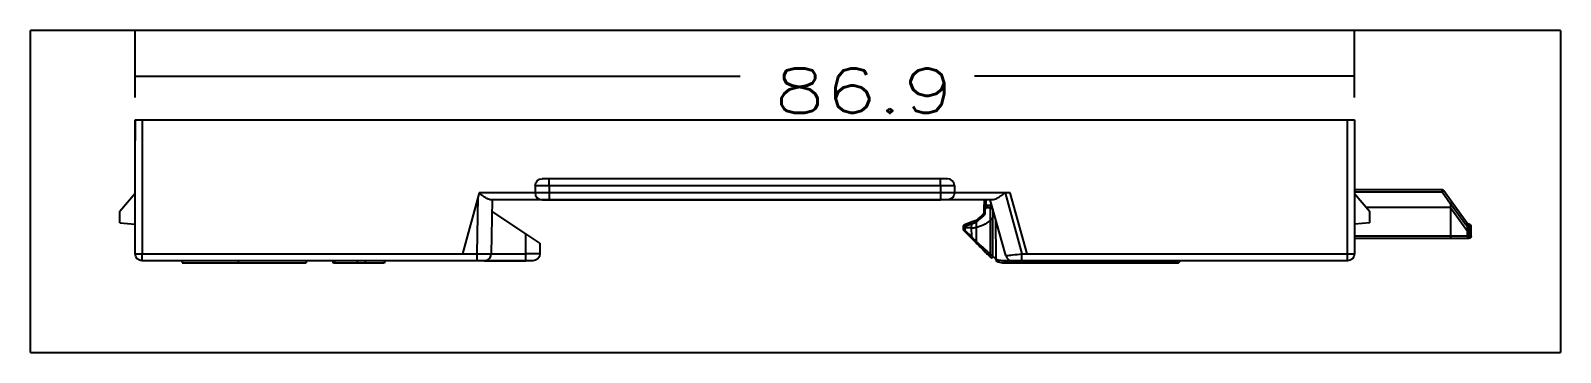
# Model space of a CAD drawing. Header units: inches. Extents: x 0 to 1189, y 0 to 841.
# Drawn here: x 964 to 1073, y 555.2 to 578.2 of the extents above; entities that cross this region are included whole.
import ezdxf

# ---------------------------------------------------------------- set-up
doc = ezdxf.new("R2010")
doc.units = ezdxf.units.IN
doc.header["$MEASUREMENT"] = 0
doc.layers.add('1', color=7, linetype='Continuous', true_color=0xffffff)
doc.styles.add('blockfont', font='simplex.shx', dxfattribs={"bigfont": 'bigfont'})

# ---------------------------------------------------------------- blocks, each defined once
blk = doc.blocks.new('_U1')
at = {"color": 7}
for p, q in [((345.93, 532.58), (345.93, 537.27)), ((432.83, 532.58), (432.83, 537.27)), ((345.93, 534.09), (389.05, 534.09)), ((432.83, 534.09), (405.75, 534.09))]:
    blk.add_line(p, q, dxfattribs=at)
for points in [[(345.93, 534.09), (349.1, 534.94), (349.1, 533.24), (345.93, 534.09)], [(432.83, 534.09), (429.65, 533.24), (429.65, 534.94), (432.83, 534.09)]]:
    blk.add_solid(points, dxfattribs=at)
at = {"layer": '1', "color": 7, "insert": (391.44, 531.48), "char_height": 3.175, "attachment_point": 7, "line_spacing_factor": 0.903614, "style": 'blockfont'}
blk.add_mtext('\\W01.352;\\fsimplex.shx;86.9', dxfattribs=at)

msp = doc.modelspace()

# ---------------------------------------------------------------- linework, layer by layer
at = {"layer": '1', "color": 251}
for p, q in [((1073.0135, 578.1599), (963.9807, 578.1599)), ((963.9807, 555.2325), (963.9807, 578.1599)), ((1073.0135, 578.1599), (1073.0135, 555.2325)), ((963.9807, 555.2325), (1073.0135, 555.2325))]:
    msp.add_line(p, q, dxfattribs=at)
at = {"layer": '1', "color": 163}
for p, q in [((971.4307, 562.2599), (971.4307, 571.8099)), ((971.4307, 571.8099), (971.9307, 571.8099)), ((971.4307, 571.8099), (971.4307, 570.3207)), ((971.9307, 571.8099), (971.9307, 562.2599)), ((971.9307, 571.8099), (1057.8307, 571.8099)), ((1057.8307, 562.2599), (1057.8307, 571.8099)), ((1057.8307, 571.8099), (1058.3307, 571.8099)), ((1058.3307, 571.8099), (1058.3307, 562.2599)), ((1058.3307, 571.8099), (1058.3307, 569.225)), ((971.4307, 568.1099), (971.4307, 570.3207)), ((1058.3307, 569.225), (1058.3307, 567.2599)), ((999.9396, 567.1187), (999.9307, 566.6099)), ((999.9396, 567.1187), (1000.9307, 567.1187)), ((1000.9307, 567.6099), (1000.4395, 567.6099)), ((1028.8307, 567.6099), (1000.9307, 567.6099)), ((1000.9307, 567.1187), (1000.9307, 567.6099)), ((1000.9307, 567.1187), (1000.9307, 566.6099)), ((1000.9307, 567.1187), (1028.8307, 567.1187)), ((1028.8307, 567.1187), (1028.8307, 567.6099)), ((1029.3219, 567.6099), (1028.8307, 567.6099)), ((1028.8307, 567.1187), (1029.8218, 567.1187)), ((1028.8307, 567.1187), (1028.8307, 566.6099)), ((1029.8218, 567.1187), (1029.8307, 566.6099)), ((971.4307, 566.5599), (970.3307, 565.2599)), ((995.9626, 566.6099), (994.7626, 562.2599)), ((995.8134, 562.2599), (995.8843, 566.3262)), ((999.9307, 566.6099), (995.9626, 566.6099)), ((1000.4307, 566.1099), (996.7467, 566.1099)), ((996.8807, 566.1099), (996.8134, 562.2512)), ((1031.9433, 566.1099), (998.8141, 566.1099)), ((1000.9307, 566.6099), (999.9307, 566.6099)), ((1000.4307, 566.1099), (1000.9307, 566.1099)), ((1028.8307, 566.6099), (1000.9307, 566.6099)), ((1000.9307, 566.6099), (1000.9307, 566.1099)), ((1000.9307, 566.1099), (1028.8307, 566.1099)), ((1029.8307, 566.6099), (1028.8307, 566.6099)), ((1028.8307, 566.6099), (1028.8307, 566.1099)), ((1029.3307, 566.1099), (1028.8307, 566.1099)), ((1032.5896, 566.1099), (1029.3307, 566.1099)), ((1033.4357, 566.6099), (1029.8307, 566.6099)), ((1033.4795, 562.127), (1032.3807, 566.1099)), ((1033.7988, 566.6099), (1033.4357, 566.6099)), ((1033.4357, 566.6099), (1034.6357, 562.2599)), ((1034.9988, 562.2599), (1033.7988, 566.6099)), ((1058.3307, 566.5599), (1059.4307, 565.2599)), ((970.3307, 564.4599), (970.3307, 565.2599)), ((999.2807, 563.6717), (996.866, 565.2696)), ((1059.4307, 564.4599), (1059.4307, 565.2599)), ((970.3307, 564.4599), (971.4307, 564.3599)), ((1059.4307, 564.4599), (1058.3307, 564.3599)), ((999.2807, 562.2599), (999.2807, 563.6717)), ((1000.2807, 563.0099), (999.2807, 563.6717)), ((1000.2807, 563.0099), (1000.2807, 562.2599)), ((971.4307, 562.2599), (971.9307, 562.2599)), ((971.9307, 561.7599), (971.9307, 562.2599)), ((971.9307, 562.2599), (994.7626, 562.2599)), ((995.8134, 561.7599), (971.9307, 561.7599)), ((974.7745, 561.7599), (974.7745, 561.6099)), ((974.7745, 561.6099), (978.7807, 561.6099)), ((978.7807, 561.7599), (978.7807, 561.6099)), ((978.7807, 561.6099), (983.6307, 561.6099)), ((983.6307, 561.7599), (983.6307, 561.6099)), ((985.5132, 561.7599), (985.5132, 561.5912)), ((985.5752, 561.7599), (985.5752, 561.6099)), ((985.6301, 561.7599), (985.6301, 561.6099)), ((987.2527, 561.7599), (987.2527, 561.6099)), ((987.8287, 561.7599), (987.8287, 561.6099)), ((987.8287, 561.6099), (989.1752, 561.6099)), ((989.1752, 561.7599), (989.1752, 561.6099)), ((989.2372, 561.5912), (989.2372, 561.7599)), ((994.7626, 562.2599), (995.8134, 562.2599)), ((995.8134, 561.7599), (995.8134, 562.2599)), ((996.3134, 561.7599), (995.8134, 561.7599)), ((999.2807, 561.7599), (996.3134, 561.7599)), ((996.3134, 561.7599), (999.2807, 561.7599)), ((996.8135, 562.2599), (999.2807, 562.2599)), ((999.2807, 561.7599), (999.2807, 562.2599)), ((1000.2807, 562.2599), (999.2807, 562.2599)), ((999.7807, 561.7599), (999.2807, 561.7599)), ((999.7807, 561.7599), (999.2807, 561.7599)), ((1034.6357, 561.7599), (1033.9615, 561.7599)), ((1034.6357, 561.7599), (1034.6357, 562.2599)), ((1034.6357, 562.2599), (1034.9988, 562.2599)), ((1057.8307, 561.7599), (1034.6357, 561.7599)), ((1034.9988, 562.2599), (1057.8307, 562.2599)), ((1046.9557, 561.7599), (1045.8903, 561.7599)), ((1047.2693, 561.7599), (1045.8903, 561.7599)), ((1049.023, 561.7599), (1046.9557, 561.7599)), ((1049.023, 561.7599), (1047.2693, 561.7599)), ((1057.8307, 561.7599), (1057.8307, 562.2599)), ((1057.8307, 562.2599), (1058.3307, 562.2599))]:
    msp.add_line(p, q, dxfattribs=at)
at = {"layer": '1', "color": 252}
for p, q in [((1031.9437, 566.1099), (1031.9201, 565.4691)), ((1032.0782, 565.6925), (1032.0936, 566.1099)), ((1064.5863, 566.8099), (1058.3305, 566.8099)), ((1058.3305, 566.6678), (1064.5863, 566.6678)), ((1064.5863, 566.6678), (1064.5863, 566.8099)), ((1064.5863, 566.6678), (1065.1871, 565.8266)), ((1065.3037, 565.9136), (1064.7083, 566.7471)), ((1066.4135, 564.3599), (1065.3037, 565.9136)), ((1032.3944, 564.6517), (1032.3954, 565.5639)), ((1032.5672, 565.4337), (1032.5665, 564.8349)), ((1032.5666, 562.0616), (1032.5665, 564.8349)), ((1065.1877, 565.5599), (1059.1765, 565.5599)), ((1065.1871, 565.8266), (1065.1877, 565.5599)), ((1065.1877, 565.5599), (1066.4019, 563.8599)), ((1065.1877, 565.5599), (1065.1886, 563.506)), ((1065.1908, 565.8369), (1066.2457, 564.3599)), ((1030.4492, 564.191), (1030.4485, 564.1099)), ((1030.4485, 564.1099), (1030.4493, 564.02)), ((1030.4932, 563.9152), (1030.5966, 563.8118)), ((1030.6511, 564.3679), (1030.5483, 564.3308)), ((1030.5949, 564.1099), (1030.596, 564.2307)), ((1031.0256, 564.1099), (1030.5949, 564.1099)), ((1030.5966, 563.9166), (1030.5949, 564.1099)), ((1030.596, 564.2307), (1031.0307, 564.3875)), ((1031.0295, 563.4837), (1030.5966, 563.9166)), ((1030.5966, 563.8118), (1031.0294, 563.379)), ((1031.0859, 564.5246), (1030.6511, 564.3679)), ((1031.0307, 564.3875), (1031.0256, 564.1099)), ((1031.0256, 564.1099), (1031.0295, 563.4837)), ((1031.3808, 564.5201), (1031.3738, 564.1405)), ((1031.3738, 564.1405), (1031.38, 563.1333)), ((1032.3946, 562.2237), (1032.3944, 564.6517)), ((1032.7555, 564.7512), (1032.7808, 561.8503)), ((1032.7555, 564.7512), (1032.7808, 561.8503)), ((1066.4012, 564.243), (1066.4013, 564.243)), ((1066.4019, 563.8599), (1066.4012, 564.2419)), ((1066.5135, 563.8599), (1066.4019, 563.8599)), ((1066.4021, 563.506), (1066.4019, 563.8599)), ((1066.4115, 564.3599), (1066.4119, 564.3599)), ((1066.4119, 564.3599), (1066.4119, 564.2415)), ((1066.4937, 564.3599), (1066.4119, 564.3599)), ((1066.4119, 564.2415), (1066.4937, 564.2415)), ((1066.4937, 564.3599), (1066.4937, 564.2415)), ((1066.4949, 564.3599), (1066.4937, 564.3599)), ((1066.4937, 564.2415), (1066.5137, 563.8599)), ((1066.5135, 563.8599), (1066.5043, 563.506)), ((1066.5137, 563.8599), (1066.5135, 563.8599)), ((1066.6635, 563.8599), (1066.6447, 564.2178)), ((1066.6542, 563.506), (1066.6635, 563.8599)), ((1065.1886, 563.506), (1058.3304, 563.506)), ((1058.3304, 563.3599), (1065.1914, 563.3599)), ((1066.4021, 563.506), (1065.1886, 563.506)), ((1065.1914, 563.3599), (1066.4049, 563.3599)), ((1066.5043, 563.506), (1066.4021, 563.506)), ((1066.4049, 563.3599), (1066.5043, 563.3599)), ((1066.5043, 563.3599), (1066.5043, 563.506)), ((1034.1202, 561.7586), (1033.3594, 561.7586)), ((1033.4198, 561.6099), (1034.0625, 561.6099)), ((1033.4198, 561.6099), (1034.5561, 561.6099)), ((1034.5561, 561.6099), (1033.4198, 561.6099)), ((1034.5561, 561.6099), (1033.4198, 561.6099)), ((1034.0625, 561.6099), (1044.8105, 561.6099)), ((1034.1086, 561.6099), (1041.5981, 561.6099)), ((1034.1202, 561.76), (1034.1202, 561.7586)), ((1044.8298, 561.7586), (1034.1202, 561.7586)), ((1035.6324, 561.6099), (1034.1555, 561.6099)), ((1035.5653, 561.6099), (1037.2533, 561.6099)), ((1040.8323, 561.6099), (1035.6324, 561.6099)), ((1044.6367, 561.6099), (1037.2533, 561.6099)), ((1041.8018, 561.6099), (1040.8323, 561.6099)), ((1041.5981, 561.6099), (1041.8608, 561.6099)), ((1041.8018, 561.6099), (1041.8608, 561.6099)), ((1045.7403, 561.6099), (1044.6367, 561.6099)), ((1044.8105, 561.6099), (1045.7403, 561.6099)), ((1044.8298, 561.76), (1044.8298, 561.7586)), ((1045.8903, 561.7586), (1044.8298, 561.7586)), ((1045.8903, 561.76), (1045.8903, 561.7586))]:
    msp.add_line(p, q, dxfattribs=at)
at = {"layer": '1', "color": 163, "extrusion": (0, 0, -1)}
for centre, start, end in [((-1000.4395, 567.1099), 1, 90), ((-1029.3307, 566.6099), 180, 270), ((-971.9307, 562.2599), 270, 0), ((-996.3134, 562.2599), 249.869357, 270), ((-999.7807, 562.2599), 180, 270), ((-1057.8307, 562.2599), 180, 270)]:
    msp.add_arc(centre, 0.5, start, end, dxfattribs=at)
at = {"layer": '1', "color": 163}
for centre, start, end in [((1029.3219, 567.1099), 1, 90), ((1000.4307, 566.6099), 180, 270), ((1033.9615, 562.2599), 250.901025, 270)]:
    msp.add_arc(centre, 0.5, start, end, dxfattribs=at)
at = {"layer": '1', "color": 252}
for centre, start, end in [((1064.5863, 566.6599), 35.537678, 90), ((1030.5993, 564.0213), 180.5, 186.006124), ((1030.5993, 564.0213), 203.456405, 225), ((1045.7403, 561.7599), 270, 359.5)]:
    msp.add_arc(centre, 0.15, start, end, dxfattribs=at)
at = {"layer": '1', "color": 252, "extrusion": (0, 0, -1)}
for centre, start, end in [((-1030.5992, 564.1897), 48.425855, 70.167693), ((-1066.5043, 563.5099), 181.5, 270), ((-1032.9308, 561.8516), 291.234567, 359.5)]:
    msp.add_arc(centre, 0.15, start, end, dxfattribs=at)
at = {"layer": '1', "color": 252}
for centre, major_axis, ratio, start_param, end_param in [((1064.5863, 566.6599), (0.1221, 0.0872), 0.04260724, 0, 1.54037198), ((1065.1816, 565.8264), (0.1221, 0.0872), 0.0213133, 6.28318531, 7.76381734), ((1031.9668, 564.9651), (0.1037, -0.1084), 0.24594376, 3.14159265, 4.44613993), ((1032.0592, 565.1708), (0.1499, -0.0055), 0.01615858, 1.86488132, 3.14159265), ((1032.07, 565.4636), (0.1499, -0.0055), 0.01636323, 1.85850748, 3.14159265), ((1032.1699, 565.5599), (0, -0.15), 0.21249978, 3.14159265, 4.68623804), ((1031.0256, 566.1099), (-1.468, 1.3583), 0.99999993, 3.07122034, 3.19696626), ((1032.4012, 565.5599), (0, -0.15), 0.03915953, 3.14159265, 4.68620904), ((1032.4631, 565.5599), (0, -0.15), 0.04210536, 3.14159265, 4.68620904), ((1067.2344, 562.9526), (-2.0436, 2.8843), 0.04226181, 0.00008019, 0.05982015), ((1030.7027, 563.9179), (0.1061, 0.1061), 0.57257057, 2.10151299, 3.14159265), ((1030.702, 564.2268), (0.0509, -0.1411), 0.68027563, 3.14159265, 4.44476458), ((1031.1368, 564.3835), (0.0509, -0.1411), 0.68027563, 3.14159265, 4.44476458), ((1031.0256, 566.1099), (1.9848, 0.2458), 1, 4.58919334, 4.76418482), ((1031.4335, 564.4906), (0.0509, -0.1411), 0.68230392, 3.14159265, 4.44407929), ((1031.4872, 564.5162), (0.0777, -0.1283), 0.6438991, 3.14159256, 4.31182982), ((1031.5391, 564.556), (0.1037, -0.1084), 0.53113722, 3.14159265, 4.21004713), ((1066.4936, 564.2349), (0.1502, 0.0066), 0.04364035, 1.51881104, 1.5683294), ((1066.4949, 564.2349), (0, 0.125), 0.04960738, 4.76727686, 6.28318531), ((1066.5134, 563.858), (0.1501, 0.002), 0.01306832, 0.00051372, 1.56857046), ((1031.1355, 563.485), (0.1061, 0.1061), 0.57257057, 2.10151299, 3.14159265), ((1031.4859, 563.1346), (0.1061, 0.1061), 0.57172553, 2.10088018, 3.1415926), ((1065.1914, 563.5099), (0, 0.15), 0.01833631, 1.59697626, 3.14159265), ((1066.4049, 563.5099), (0, 0.15), 0.01833631, 1.59697627, 3.14159265), ((1066.5043, 563.5099), (-0.1499, 0.0039), 0.02616798, 1.57148156, 3.14159265), ((1032.3955, 562.225), (0.1061, 0.1061), 0.00164735, 3.14159265, 4.70169491), ((1032.4652, 562.1553), (0.1061, 0.1061), 0.00164735, 3.14159265, 4.70169485), ((1032.5676, 562.0629), (0.0947, 0.1163), 0.00054737, 3.14159264, 4.70158257), ((1033.4198, 561.7599), (0, -0.15), 0.40238333, 4.72111563, 6.28318531), ((1034.0625, 561.7599), (0, -0.15), 0.38444077, 0, 1.56206968), ((1044.8105, 561.7599), (0, -0.15), 0.12843792, 0, 1.56206968)]:
    msp.add_ellipse(centre, major_axis=major_axis, ratio=ratio, start_param=start_param, end_param=end_param, dxfattribs=at)
at = {"layer": '1', "color": 163}
for points, knots in [([(996.7467, 566.1099), (996.7041, 566.1099), (996.6514, 566.1265), (996.5947, 566.1521), (996.5276, 566.1822), (996.4528, 566.2255), (996.3761, 566.2739), (996.269, 566.3414), (996.1548, 566.4209), (996.041, 566.5017), (996.0109, 566.523), (995.9807, 566.5445), (995.9505, 566.5661)], [0, 0, 0, 0, 0.23447265, 0.23447265, 0.23447265, 0.51111369, 0.51111369, 0.51111369, 0.89876488, 0.89876488, 0.89876488, 1, 1, 1, 1]), ([(1033.4357, 566.6099), (1033.3592, 566.5508), (1033.2062, 566.4327), (1032.9828, 566.2734), (1032.7691, 566.1424), (1032.6494, 566.1207), (1032.5896, 566.1099)], [0, 0, 0, 0, 0.25049668, 0.5004646, 0.75038494, 1, 1, 1, 1]), ([(985.6301, 561.6099), (985.6865, 561.6099), (985.8062, 561.6099), (986.1708, 561.6099), (986.4034, 561.6099), (986.9132, 561.6099), (987.102, 561.6099), (987.2527, 561.6099)], [0, 0, 0, 0, 0.35422583, 0.35422583, 0.71635886, 0.71635886, 1, 1, 1, 1]), ([(987.2527, 561.6099), (987.4048, 561.6099), (987.5217, 561.6099), (987.6928, 561.6099), (987.7512, 561.6099), (987.8141, 561.6099), (987.8361, 561.6099), (987.8278, 561.6099)], [0, 0, 0, 0, 0.25154386, 0.25154386, 0.50117122, 0.50117122, 1, 1, 1, 1]), ([(996.4956, 561.7943), (996.5438, 561.8136), (996.6303, 561.8638), (996.7306, 561.9767), (996.7872, 562.1115), (996.7954, 562.2044), (996.7927, 562.2514)], [0, 0, 0, 0, 0.25182818, 0.50962514, 0.76220157, 1, 1, 1, 1]), ([(1033.4795, 562.127), (1033.5009, 562.128), (1033.5485, 562.1303), (1033.9631, 562.1773), (1034.3994, 562.2309), (1034.6357, 562.2599)], [0, 0, 0, 0, 0.27258506, 0.60589671, 1, 1, 1, 1]), ([(1033.5033, 562.1297), (1033.5093, 562.0909), (1033.5314, 562.0168), (1033.5968, 561.9152), (1033.6905, 561.8339), (1033.7656, 561.7982), (1033.8062, 561.7846)], [0, 0, 0, 0, 0.2463636, 0.49930231, 0.75272523, 1, 1, 1, 1])]:
    msp.add_open_spline(points, degree=3, knots=knots, dxfattribs=at)
at = {"layer": '1', "color": 252}
for points, knots in [([(1031.8631, 565.0735), (1031.7886, 565.0022), (1031.6769, 564.8953), (1031.5355, 564.7601), (1031.4688, 564.6963), (1031.4354, 564.6644)], [0, 0, 0, 0, 0.50014761, 0.75048164, 1, 1, 1, 1]), ([(1032.0276, 565.4675), (1032.028, 565.4721), (1032.0287, 565.4813), (1032.0325, 565.4944), (1032.0379, 565.5068), (1032.0451, 565.5183), (1032.0537, 565.5288), (1032.0635, 565.5381), (1032.0781, 565.5486), (1032.0974, 565.5577), (1032.1192, 565.5631), (1032.1326, 565.5636), (1032.1381, 565.5639)], [0, 0, 0, 0, 0.08424063, 0.16699401, 0.24934401, 0.33206963, 0.4156795, 0.50046638, 0.58160445, 0.75013504, 0.89702787, 1, 1, 1, 1]), ([(1030.5949, 564.1099), (1030.5716, 564.1098), (1030.5509, 564.1097), (1030.5148, 564.1095), (1030.4991, 564.1094), (1030.474, 564.1093), (1030.4646, 564.1093), (1030.4524, 564.1093), (1030.4479, 564.11)], [0, 0, 0, 0, 0.25, 0.25, 0.5, 0.5, 0.75, 1, 1, 1, 1]), ([(1030.5093, 564.3097), (1030.4998, 564.3026), (1030.483, 564.2866), (1030.4641, 564.2572), (1030.4532, 564.2249), (1030.4513, 564.203), (1030.4517, 564.192)], [0, 0, 0, 0, 0.25080052, 0.50513474, 0.75674239, 1, 1, 1, 1]), ([(1066.2454, 564.3604), (1066.2484, 564.3569), (1066.2515, 564.3535), (1066.2546, 564.3501), (1066.2577, 564.3467), (1066.2764, 564.3262), (1066.2905, 564.3109), (1066.3214, 564.2813), (1066.3387, 564.267), (1066.3714, 564.2504), (1066.3856, 564.2455), (1066.3986, 564.2434), (1066.4031, 564.2427)], [0, 0, 0, 0, 0.01113876, 0.01113876, 0.12441439, 0.12441439, 0.4380204, 0.4380204, 0.77200749, 0.77200749, 0.99421015, 1, 1, 1, 1]), ([(1066.2457, 564.3599), (1066.254, 564.36), (1066.27, 564.36), (1066.293, 564.3604), (1066.3141, 564.3608), (1066.3332, 564.3611), (1066.3502, 564.3613), (1066.365, 564.3613), (1066.3778, 564.3612), (1066.3885, 564.361), (1066.393, 564.3608), (1066.3976, 564.3606), (1066.4132, 564.3598), (1066.4068, 564.3601), (1066.4114, 564.3599)], [0, 0, 0, 0, 0.11064016, 0.21601158, 0.31617324, 0.41119383, 0.50115391, 0.58614846, 0.6662902, 0.74171365, 0.81258028, 0.87908479, 0.94146284, 1, 1, 1, 1]), ([(1066.4112, 564.3615), (1066.4117, 564.357), (1066.4083, 564.3085), (1066.4072, 564.2965), (1066.4044, 564.2708), (1066.4029, 564.2569), (1066.4013, 564.243)], [0, 0, 0, 0, 0.12005176, 0.77291191, 0.77291191, 1, 1, 1, 1]), ([(1066.4949, 564.3599), (1066.5009, 564.3597), (1066.5131, 564.3593), (1066.5313, 564.3558), (1066.5492, 564.3502), (1066.5667, 564.3421), (1066.5832, 564.3317), (1066.6011, 564.3169), (1066.6202, 564.2947), (1066.6386, 564.2609), (1066.6426, 564.233), (1066.6447, 564.2178)], [0, 0, 0, 0, 0.07884945, 0.15936473, 0.24157399, 0.32550369, 0.41117868, 0.49862229, 0.62986962, 0.79702574, 1, 1, 1, 1]), ([(1031.3799, 563.0285), (1031.4481, 562.9603), (1031.5847, 562.8237), (1031.8132, 562.5952), (1032.0489, 562.3595), (1032.2092, 562.1992), (1032.2894, 562.119)], [0, 0, 0, 0, 0.24934489, 0.49913922, 0.74948563, 1, 1, 1, 1]), ([(1032.8204, 561.8987), (1032.799, 561.9093), (1032.7503, 561.935), (1032.664, 561.987), (1032.6029, 562.0338), (1032.5666, 562.0616)], [0, 0, 0, 0, 0.23664167, 0.5464838, 1, 1, 1, 1]), ([(1033.3594, 561.7586), (1033.2766, 561.762), (1033.1118, 561.7688), (1032.93, 561.8065), (1032.8052, 561.843), (1032.789, 561.8478), (1032.7808, 561.8503)], [0, 0, 0, 0, 0.25104467, 0.49967721, 0.74842709, 1, 1, 1, 1]), ([(1032.8765, 561.7118), (1032.8913, 561.7051), (1032.9207, 561.6919), (1033.1252, 561.6274), (1033.3202, 561.6158), (1033.4198, 561.6099)], [0, 0, 0, 0, 0.33333361, 0.65967701, 1, 1, 1, 1])]:
    msp.add_open_spline(points, degree=3, knots=knots, dxfattribs=at)
for points, degree in [([(1031.4387, 564.5599), (1031.5864, 564.6866), (1031.7468, 564.8245), (1031.9138, 564.969)], 3), ([(1031.9093, 565.1763), (1031.9079, 565.1372), (1031.8907, 565.0998), (1031.8631, 565.0735)], 3), ([(1031.9201, 565.4691), (1031.9165, 565.3715), (1031.9129, 565.2739), (1031.9093, 565.1763)], 3), ([(1031.9138, 564.969), (1031.9749, 565.0218), (1032.0127, 565.0964), (1032.0159, 565.1747)], 3), ([(1032.1699, 565.7099), (1032.04, 565.7099), (1031.9251, 565.6049), (1031.9201, 565.4691)], 3), ([(1032.0159, 565.1747), (1032.0198, 565.2723), (1032.0237, 565.3699), (1032.0276, 565.4675)], 3), ([(1032.1381, 565.5639), (1032.2225, 565.5639), (1032.3079, 565.5639), (1032.3954, 565.5639)], 3), ([(1032.4012, 565.7099), (1032.3233, 565.7099), (1032.2462, 565.7099), (1032.1699, 565.7099)], 3), ([(1032.3954, 565.5639), (1032.4159, 565.5639), (1032.4363, 565.5639), (1032.4568, 565.5639)], 3), ([(1032.4631, 565.7099), (1032.4425, 565.7099), (1032.4219, 565.7099), (1032.4012, 565.7099)], 3), ([(1032.6891, 564.9698), (1032.6248, 564.9053), (1032.5665, 564.8349)], 2), ([(1030.4492, 564.189), (1030.4475, 564.1946), (1030.5026, 564.2065), (1030.596, 564.2307)], 3), ([(1030.5966, 563.9166), (1030.5028, 563.9822), (1030.4496, 564.0178), (1030.449, 564.0225)], 3), ([(1030.4517, 564.0182), (1030.4492, 563.9917), (1030.4609, 563.9633)], 2), ([(1031.3826, 564.6317), (1031.2838, 564.596), (1031.1849, 564.5604), (1031.0859, 564.5246)], 3), ([(1031.3272, 564.4945), (1031.3455, 564.5011), (1031.3634, 564.5096), (1031.3808, 564.5201)], 3), ([(1032.3944, 564.6517), (1032.0795, 564.3561), (1031.6815, 564.1949), (1031.3738, 564.1405)], 3), ([(1031.3808, 564.5201), (1031.4007, 564.5309), (1031.4201, 564.544), (1031.4387, 564.5599)], 3), ([(1066.4013, 564.243), (1066.4012, 564.2426), (1066.4012, 564.2423), (1066.4012, 564.2419)], 3), ([(1066.5238, 564.357), (1066.496, 564.358)], 1), ([(1066.5011, 564.2418), (1066.5797, 564.245), (1066.6439, 564.2343), (1066.6447, 564.2178)], 3), ([(1066.6447, 564.2178), (1066.6435, 564.238), (1066.6368, 564.2582)], 2), ([(1031.0294, 563.379), (1031.1462, 563.2622), (1031.263, 563.1454), (1031.3799, 563.0285)], 3), ([(1031.38, 563.1333), (1031.2631, 563.2501), (1031.1463, 563.3669), (1031.0295, 563.4837)], 3), ([(1032.3946, 562.2237), (1032.0384, 562.5387), (1031.6714, 562.8726), (1031.38, 563.1333)], 3), ([(1032.2894, 562.119), (1032.3127, 562.0957), (1032.3359, 562.0725), (1032.3591, 562.0493)], 3), ([(1032.3591, 562.0493), (1032.3953, 562.0131), (1032.4333, 561.9788), (1032.4729, 561.9466)], 3), ([(1032.4642, 562.154), (1032.441, 562.1773), (1032.4178, 562.2005), (1032.3946, 562.2237)], 3), ([(1032.5666, 562.0616), (1032.531, 562.0906), (1032.4968, 562.1215), (1032.4642, 562.154)], 3), ([(1032.8572, 561.7224), (1032.8666, 561.716)], 1), ([(1033.3598, 561.6111), (1033.4143, 561.6105)], 1)]:
    msp.add_open_spline(points, degree=degree, dxfattribs=at)
for points, weights, degree in [([(1031.0307, 564.3875), (1031.1297, 564.4232), (1031.2285, 564.4589), (1031.3272, 564.4945)], [0.999999998522, 0.999999998523, 0.999999998523, 0.999999998524], 3), ([(1031.4095, 564.6445), (1031.4008, 564.6392), (1031.3918, 564.635), (1031.3826, 564.6317)], [0.999999994727, 0.999999994343, 0.999999993938, 0.999999993512], 3), ([(1031.4354, 564.6644), (1031.4271, 564.6564), (1031.4184, 564.6499), (1031.4095, 564.6445)], [0.999999997792, 0.999999997668, 0.999999997525, 0.999999997364], 3), ([(1066.4012, 564.2419), (1066.4119, 564.2415)], [0.99999960402, 0.999999596766], 1)]:
    msp.add_rational_spline(points, weights, degree=degree, dxfattribs=at)
at = {"layer": '1', "color": 163}
for points, degree in [([(985.5752, 561.6099), (985.5949, 561.6099), (985.6301, 561.6099)], 2), ([(995.8134, 562.2599), (996.3369, 562.2537), (996.8145, 562.2467), (996.8133, 562.252)], 3)]:
    msp.add_open_spline(points, degree=degree, dxfattribs=at)

# ---------------------------------------------------------------- block references
at = {"layer": '1', "color": 7}
msp.add_blockref('_U1', (625.5039, 40.8151), dxfattribs=at)

doc.saveas('drawing.dxf')
